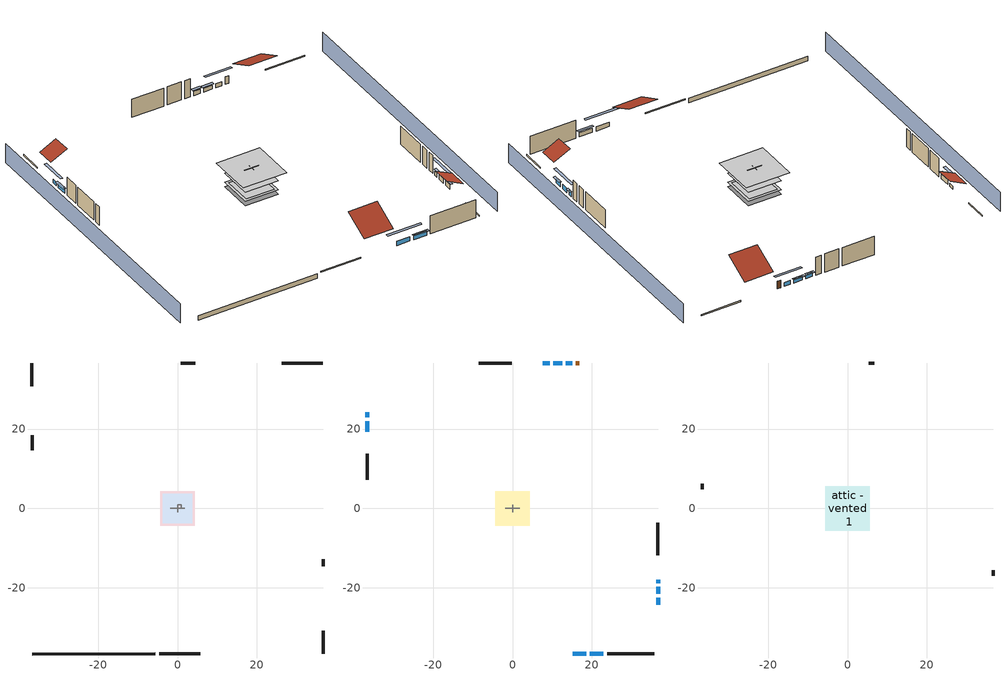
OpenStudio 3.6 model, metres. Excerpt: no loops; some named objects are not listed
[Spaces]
garage 1
 floor foundation (Slab1 construction): -3.66,-3.66 -3.66,3.66 3.66,3.66 3.66,-3.66 z0
 wall outside (Wall1 construction): -36.61,18.37 -36.61,14.71 z0.3:5.18
 wall outside (Wall2 construction): 4.43,36.61 0.77,36.61 z0.3:5.18
 wall outside (Wall12 construction): 36.61,-14.57 36.61,-12.74 z0.3:5.18
 wall to living space 1 (Wall5 construction Reversed): -1.83,0 1.83,0 z0.3:5.18
 wall to living space 1 (Wall6 construction Reversed): 0,-0.91 0,0.91 z0.3:5.18
crawlspace - vented 1
 floor foundation (Slab2 construction): -4.31,-4.31 -4.31,4.31 4.31,4.31 4.31,-4.31 z-0.91
 wall outside (RimJoist1 construction): -4.65,-36.61 5.74,-36.61 z0.3:0.61
 wall outside (RimJoist2 construction): -36.61,36.61 -36.61,30.82 z0.3:0.61
 wall outside (RimJoist3 construction): 36.61,36.61 26.21,36.61 z0.3:0.61
 wall outside (RimJoist4 construction): 36.61,-36.61 36.61,-30.82 z0.3:0.61
 wall foundation (FoundationWall1 construction): -36.61,-36.61 -5.58,-36.61 z-0.91:0.3
air source heat pump airloop ret air space
 floor adiabatic (AdiabaticConst): 0,0 0,1 1,1 1,0 z0
 wall adiabatic (AdiabaticConst): 0,1 0,0 1,0 1,1 0,1 z0:1
 ceiling adiabatic (AdiabaticConst): 1,0 1,1 0,1 0,0 z1
living space 1
 floor to crawlspace - vented 1 (Floor1 construction): -4.31,-4.31 -4.31,4.31 4.31,4.31 4.31,-4.31 z0.3
 floor to garage 1 (Floor2 construction): -3.66,-3.66 -3.66,3.66 3.66,3.66 3.66,-3.66 z0.3
 floor adiabatic (AdiabaticFloorConstruction): -4.31,-4.31 -4.31,4.31 4.31,4.31 4.31,-4.31 z2.74
 wall outside (Wall3 construction): 23.8,-36.61 35.68,-36.61 z0.3:5.18
 wall outside (Wall4 construction): -36.61,13.78 -36.61,7.19 z0.3:5.18
 wall outside (Wall7 construction): -0.16,36.61 -8.44,36.61 z0.3:5.18
 wall outside (Wall8 construction): 36.61,-11.81 36.61,-3.6 z0.3:5.18
 wall outside (AdiabaticWallConstruction): 15.12,-36.61 18.53,-36.61 / 19.46,-36.61 22.87,-36.61 z0.3:1.46; -36.61,24.22 -36.61,22.9 z0.3:1.16; -36.61,21.98 -36.61,19.3 / 36.61,-21.49 36.61,-19.69 / 36.61,-24.22 36.61,-22.42 z0.3:1.52; 14.99,36.61 13.46,36.61 z0.3:1.34; 12.53,36.61 10.28,36.61 z0.3:1.31; 9.36,36.61 7.66,36.61 z0.3:1.43; 36.61,-18.77 36.61,-17.87 z0.3:1.49
 wall outside (AdiabaticWallConstruction 1): 16.83,36.61 15.92,36.61 z0.3:2.34
 window (WindowConstruction): 15.12,-36.61 18.53,-36.61 z0.3:1.46
 window (WindowConstruction 1): 19.46,-36.61 22.87,-36.61 z0.3:1.46
 window (WindowConstruction 2): -36.61,24.22 -36.61,22.9 z0.3:1.16
 window (WindowConstruction 3): -36.61,21.97 -36.61,19.3 z0.3:1.52
 window (WindowConstruction 4): 14.99,36.61 13.46,36.61 z0.3:1.34
 window (WindowConstruction 5): 12.53,36.61 10.28,36.61 z0.3:1.31
 window (WindowConstruction 6): 9.35,36.61 7.66,36.61 z0.3:1.43
 window (WindowConstruction 7): 36.61,-21.49 36.61,-19.7 z0.3:1.52
 window (WindowConstruction 8): 36.61,-18.77 36.61,-17.87 z0.3:1.49
 window (WindowConstruction 9): 36.61,-24.22 36.61,-22.42 z0.3:1.52
 door (Door): 16.83,36.61 15.92,36.61 z0.3:2.34
 ceiling adiabatic (AdiabaticFloorConstruction): 4.31,-4.31 4.31,4.31 -4.31,4.31 -4.31,-4.31 z2.74
attic - vented 1
 floor to living space 1 (Floor3 construction Reversed): -5.66,-5.66 -5.66,5.66 5.66,5.66 5.66,-5.66 z5.18
 wall outside (Wall9 construction): -36.61,6.26 -36.61,4.81 z0.3:5.18
 wall outside (Wall10 construction): 36.61,-16.94 36.61,-15.5 z0.3:5.18
 wall outside (Wall11 construction): 6.73,36.61 5.36,36.61 z0.3:5.18
 roof outside (Roof1 construction): 14.2,-36.61,5.18 14.2,-29.88,8.55 6.67,-29.88,8.55 6.67,-36.61,5.18
 roof outside (Roof2 construction): -36.61,25.15,5.18 -32.37,25.15,7.3 -32.37,29.89,7.3 -36.61,29.89,5.18
 roof outside (Roof3 construction): 36.61,-25.15,5.18 32.37,-25.15,7.3 32.37,-29.89,7.3 36.61,-29.89,5.18
 roof outside (Roof4 construction): 17.76,36.61,5.18 17.76,29.88,8.55 25.28,29.88,8.55 25.28,36.61,5.18
shading: 15.12,-36.61 18.53,-36.61 / 19.46,-36.61 22.87,-36.61 z0.3:1.46; -36.61,24.22 -36.61,22.9 z0.3:1.16; -36.61,21.97 -36.61,19.3 / 36.61,-21.49 36.61,-19.7 / 36.61,-24.22 36.61,-22.42 z0.3:1.52; 14.99,36.61 13.46,36.61 z0.3:1.34; 12.53,36.61 10.28,36.61 z0.3:1.31; 9.35,36.61 7.66,36.61 z0.3:1.43; 36.61,-18.77 36.61,-17.87 z0.3:1.49; 41.18,-36.61 41.18,36.61 / -41.18,36.61 -41.18,-36.61 z0:5.18; 21.28,-36.61 12.38,-36.61 12.38,-37.22 21.28,-37.22 z4.21; 23.18,-36.61 19.16,-36.61 19.16,-37.22 23.18,-37.22 z1.77; -36.61,20.16 -36.61,26.96 -37.22,26.96 -37.22,20.16 z3.9; -36.61,19 -36.61,22.28 -37.22,22.28 -37.22,19 z1.83; 10.71,36.61 17.73,36.61 17.73,37.22 10.71,37.22 z4.08; 9.98,36.61 12.83,36.61 12.83,37.22 9.98,37.22 z1.62; 7.35,36.61 9.66,36.61 9.66,37.22 7.35,37.22 z1.74; 36.61,-16.95 36.61,-24.24 37.22,-24.24 37.22,-16.95 z4.27; 36.61,-17.56 36.61,-19.07 37.22,-19.07 37.22,-17.56 z1.8; 36.61,-22.12 36.61,-24.53 37.22,-24.53 37.22,-22.12 z1.83
[Site]
Melbourne Regional Ap_FL_USA: Latitude {deg}=28.12; Longitude {deg}=-80.65; Time Zone {hr}=-5; Elevation {m}=11; Terrain=Suburbs
[Site:GroundTemperature:Shallow]
21.0488, 20.3203, 20.2619, 20.6076, 21.9955, 23.3768, 24.5744, 25.333, 25.3975, 24.7804, 23.6134, 22.2744
[Site:GroundTemperature:Deep]
22.6533, 22.6533, 22.6533, 22.6533, 22.6533, 22.6533, 22.6533, 22.6533, 22.6533, 22.6533, 22.6533, 22.6533
[Site:WaterMainsTemperature]
Calculation Method=Schedule; Temperature Schedule=mains temperature schedule
[Building]
Building 1
[Material] Roughness=Rough
Name | Thickness {m} | Conductivity {W/m-K} | Density {kg/m3} | Specific Heat {J/kg-K} | Thermal Absorptance | Solar Absorptance | Visible Absorptance
asphalt or fiberglass shingles | 0.00635 | 0.162714 | 1121.4 | 1465.45 | 0.9 | 0.85 | 0.85
roof rigid ins | 0.00281632 | 0.029427 | 32.04 | 1214.23 | 0.9 | 0.7 | 0.7
osb sheathing 0.5 in. | 0.0127 | 0.115458 | 512.64 | 1214.23 | 0.9 | 0.6 | 0.6
stucco | 0.0254 | 0.649125 | 1281.6 | 879.27 | 0.9 | 0.5 | 0.5
osb sheathing 0.5 in. 1 | 0.0127 | 0.115458 | 512.64 | 1214.23 | 0.9 | 0.7 | 0.7
wall layer 1 | 0.2032 | 0.50701 | 1762.2 | 795.53 | 0.9 | 0.6 | 0.6
wall rigid ins; floor rigid ins | 0.051816 | 0.029427 | 32.04 | 1214.23 | 0.9 | 0.7 | 0.7
wall layer 2; wall layer 3; wall layer 6; wall layer 7 | 0.2032 | 0.870204 | 1762.2 | 795.53 | 0.9 | 0.7 | 0.7
gypsum board | 0.0127 | 0.160291 | 801 | 837.4 | 0.9 | 0.6 | 0.6
wall rigid ins 1; wall rigid ins 2 | 0.051816 | 0.029427 | 32.04 | 1214.23
wall layer 4; wall layer 5 | 0.2032 | 1.08321 | 1762.2 | 795.53 | 0.9 | 0.7 | 0.7
wall stud and cavity | 0.1397 | 0.348569 | 139.0536 | 1170.24 | 0.9 | 0.6 | 0.6
rim joist stud and cavity | 0.0508 | 0.180225 | 50.32683 | 1063.81 | 0.9 | 0.6 | 0.6
floor stud and cavity | 0.1397 | 0.0972396 | 92.3553 | 1139.71 | 0.9 | 0.7 | 0.7
osb sheathing 0.75 in. | 0.01905 | 0.115458 | 512.64 | 1214.23 | 0.9 | 0.7 | 0.7
floor covering | 0.0127 | 0.0433444 | 54.468 | 1339.84 | 0.9 | 0.6 | 0.6
ceiling loosefill ins | 0.169333 | 0.0480833 | 16.02 | 1046.75 | 0.9 | 0.7 | 0.7
ceiling stud and cavity | 0.1397 | 0.0824711 | 65.682 | 1177.47 | 0.9 | 0.7 | 0.7
concrete 4.0 in. | 0.1016 | 1.803125 | 2242.8 | 837.4 | 0.9 | 0.7 | 0.7
concrete 8.0 in. | 0.2032 | 1.803125 | 2242.8 | 837.4 | 0.9 | 0.7 | 0.7
soil 0.5 in. | 0.0127 | 1.731 | 1842.3 | 418.7 | 0.9 | 0.7 | 0.7
wood siding; wood siding 1 | 0.0254 | 0.102417 | 544.68 | 1172.36
wall rigid ins 3; floor rigid ins 1 | 0.512978 | 0.029427 | 32.04 | 1214.23 | 0.9 | 0.7 | 0.7
wall stud and cavity 1 | 0.0889 | 0.380278 | 52.3479 | 1209.89 | 0.9 | 0.7 | 0.7
door material | 0.04445 | 0.0612267 | 512.64 | 1214.23 | 0.9 | 0.7 | 0.7
floor stud and cavity 1 | 0.1397 | 1.75129 | 37.0049 | 1207.88 | 0.9 | 0.7 | 0.7
wall stud and cavity 2 | 0.0889 | 0.391764 | 83.0341 | 1211.67 | 0.9 | 0.7 | 0.7
furniture material living space 1; furniture material garage 1 | 0.1524 | 0.115458 | 640.8 | 1214.23 | 0.9 | 0.6 | 0.6
[Construction]
Roof1 construction; Roof2 construction; Roof3 construction; Roof4 construction: asphalt or fiberglass shingles, roof rigid ins, osb sheathing 0.5 in.
Wall1 construction; Wall2 construction; Wall12 construction: stucco, osb sheathing 0.5 in. 1, wall layer 1
Wall3 construction: stucco, wall rigid ins, osb sheathing 0.5 in. 1, wall layer 2, gypsum board
Wall4 construction: stucco, wall rigid ins, osb sheathing 0.5 in. 1, wall layer 3, gypsum board
Wall5 construction Reversed: gypsum board, wall layer 4, osb sheathing 0.5 in. 1, wall rigid ins 1
Wall6 construction Reversed: gypsum board, wall layer 5, osb sheathing 0.5 in. 1, wall rigid ins 2
Wall7 construction: stucco, wall rigid ins, osb sheathing 0.5 in. 1, wall layer 6, gypsum board
Wall8 construction: stucco, wall rigid ins, osb sheathing 0.5 in. 1, wall layer 7, gypsum board
Wall9 construction; Wall10 construction; Wall11 construction: stucco, osb sheathing 0.5 in. 1, wall stud and cavity
RimJoist1 construction; RimJoist2 construction; RimJoist3 construction; RimJoist4 construction: stucco, rim joist stud and cavity
Floor1 construction; Floor2 construction: floor stud and cavity, floor rigid ins, osb sheathing 0.75 in., floor covering
Floor3 construction Reversed: gypsum board, ceiling stud and cavity, ceiling loosefill ins
Slab1 construction: concrete 4.0 in.
FoundationWall1 construction: concrete 8.0 in.
Slab2 construction: soil 0.5 in.
WindowConstruction; WindowConstruction 1; WindowConstruction 2; WindowConstruction 3; WindowConstruction 4; WindowConstruction 5; WindowConstruction 6; WindowConstruction 7; WindowConstruction 8; WindowConstruction 9: WindowMaterial
AdiabaticWallConstruction: wood siding, wall rigid ins 3, wall stud and cavity 1, gypsum board
Door: door material
AdiabaticWallConstruction 1: wood siding 1, wall rigid ins 3, wall stud and cavity 1, gypsum board
AdiabaticFloorConstruction: floor stud and cavity 1, floor rigid ins 1, osb sheathing 0.75 in., floor covering
PartitionWallConstruction: gypsum board, wall stud and cavity 2, gypsum board
furniture construction living space 1: furniture material living space 1
furniture construction garage 1: furniture material garage 1
AdiabaticConst: Adiabatic
[WindowMaterial:SimpleGlazingSystem]
WindowMaterial: U-Factor {W/m2-K}=2.15764; Solar Heat Gain Coefficient=0.44
[Material:NoMass]
Adiabatic: Roughness=Rough; Thermal Resistance {m2-K/W}=176.1
[ThermalZone] Use Ideal Air Loads=No
Name | Volume {m3} | Thermostat
living space | 493.619 | living space temperature setpoint
attic - vented | 107.906
garage | 130.484
crawlspace - vented | 90.7838
air source heat pump airloop ret air zone | 1
[Sizing:Zone] Zone Cooling Design Supply Air Temperature Input Method=SupplyAirTemperature; Zone Cooling Design Supply Air Temperature {C}=14; Zone Cooling Design Supply Air Temperature Difference {deltaC}=11.11; Zone Heating Design Supply Air Temperature Input Method=SupplyAirTemperature; Zone Heating Design Supply Air Temperature {C}=40; Zone Heating Design Supply Air Temperature Difference {deltaC}=11.11; Zone Cooling Design Supply Air Humidity Ratio {kg-H2O/kg-air}=0.0085; Zone Heating Design Supply Air Humidity Ratio {kg-H2O/kg-air}=0.008; Cooling Design Air Flow Method=DesignDay; Heating Design Air Flow Method=DesignDay; Account for Dedicated Outdoor Air System=No; Dedicated Outdoor Air System Control Strategy=NeutralSupplyAir; Dedicated Outdoor Air Low Setpoint Temperature for Design {C}=autosize; Dedicated Outdoor Air High Setpoint Temperature for Design {C}=autosize; Zone Load Sizing Method=Sensible Load Only No Latent Load; Zone Latent Cooling Design Supply Air Humidity Ratio Input Method=HumidityRatioDifference; Zone Cooling Design Supply Air Humidity Ratio Difference {kgWater/kgDryAir}=0.005; Zone Latent Heating Design Supply Air Humidity Ratio Input Method=HumidityRatioDifference; Zone Humidification Design Supply Air Humidity Ratio Difference {kgWater/kgDryAir}=0.005
attic - vented; crawlspace - vented; air source heat pump airloop ret air zone
[Space]
Name | Thermal Zone
living space 1 | living space
attic - vented 1 | attic - vented
garage 1 | garage
crawlspace - vented 1 | crawlspace - vented
air source heat pump airloop ret air space | air source heat pump airloop ret air zone
[ThermostatSetpoint:DualSetpoint]
living space temperature setpoint: Heating Setpoint Temperature Schedule=heating setpoint; Cooling Setpoint Temperature Schedule=cooling setpoint
[Foundation:Kiva] Wall Depth Below Slab {m}=0.2032
Name | Initial Indoor Air Temperature {C} | Wall Height Above Grade {m}
Foundation Kiva 1 | 24.7908 | 0.1016
Foundation Kiva 2 | 19.1173 | 0.3048
[Foundation:Kiva:Settings]
Soil Conductivity {W/m-K}=1.731; Soil Density {kg/m3}=1842.3; Soil Specific Heat {J/kg-K}=418.7; Ground Solar Absorptivity=0.9; Ground Thermal Absorptivity=0.9; Ground Surface Roughness {m}=0.03; Far-Field Width {m}=40; Deep-Ground Boundary Condition=ZeroFlux; Deep-Ground Depth {m}=40; Minimum Cell Dimension {m}=0.2; Maximum Cell Growth Coefficient=3; Simulation Timestep=Timestep
[SurfaceProperty:ExposedFoundationPerimeter] Exposed Perimeter Calculation Method=TotalExposedPerimeter
Name | Total Exposed Perimeter {m}
Slab1 | 18.288
Slab2 | 31.02864
[EnergyManagementSystem:Actuator]
Name | Actuated Component | Actuated Component Type | Actuated Component Control Type | Zone or Space
fixedwindow0_actuator | Window1 | Surface | View Factor To Ground
fixedwindow1_actuator | Window2 | Surface | View Factor To Ground
fixedwindow2_actuator | Window3 | Surface | View Factor To Ground
fixedwindow3_actuator | Window4 | Surface | View Factor To Ground
fixedwindow4_actuator | Window5 | Surface | View Factor To Ground
fixedwindow5_actuator | Window6 | Surface | View Factor To Ground
fixedwindow6_actuator | Window7 | Surface | View Factor To Ground
fixedwindow7_actuator | Window8 | Surface | View Factor To Ground
fixedwindow8_actuator | Window9 | Surface | View Factor To Ground
fixedwindow9_actuator | Window10 | Surface | View Factor To Ground
water_heater_ec_adj_act | water heater EC adjustment | OtherEquipment | Power Level | garage 1
air_source_heat_pump_airloop_0_SupSensLkToLv_equip_act | air_source_heat_pump_airloop_0_SupSensLkToLv equip | OtherEquipment | Power Level | living space 1
air_source_heat_pump_airloop_0_SupLatLkToLv_equip_act | air_source_heat_pump_airloop_0_SupLatLkToLv equip | OtherEquipment | Power Level | living space 1
air_source_heat_pump_airloop_0_SupCondToLv_equip_act | air_source_heat_pump_airloop_0_SupCondToLv equip | OtherEquipment | Power Level | living space 1
air_source_heat_pump_airloop_0_RetCondToRP_equip_act | air_source_heat_pump_airloop_0_RetCondToRP equip | OtherEquipment | Power Level | air source heat pump airloop ret air space
air_source_heat_pump_airloop_0_RetSensLkToRP_equip_act | air_source_heat_pump_airloop_0_RetSensLkToRP equip | OtherEquipment | Power Level | air source heat pump airloop ret air space
air_source_heat_pump_airloop_0_RetLatLkToRP_equip_act | air_source_heat_pump_airloop_0_RetLatLkToRP equip | OtherEquipment | Power Level | air source heat pump airloop ret air space
air_source_heat_pump_airloop_0_SupCondToDZ_equip_act | air_source_heat_pump_airloop_0_SupCondToDZ equip | OtherEquipment | Power Level | crawlspace - vented 1
air_source_heat_pump_airloop_0_RetCondToDZ_equip_act | air_source_heat_pump_airloop_0_RetCondToDZ equip | OtherEquipment | Power Level | crawlspace - vented 1
air_source_heat_pump_airloop_0_SupSensLkToDZ_equip_act | air_source_heat_pump_airloop_0_SupSensLkToDZ equip | OtherEquipment | Power Level | crawlspace - vented 1
air_source_heat_pump_airloop_0_SupLatLkToDZ_equip_act | air_source_heat_pump_airloop_0_SupLatLkToDZ equip | OtherEquipment | Power Level | crawlspace - vented 1
air_source_heat_pump_airloop_0_ZoneMixDZToLv_mix_act | air_source_heat_pump_airloop_0_ZoneMixDZToLv mix | ZoneMixing | Air Exchange Flow Rate
air_source_heat_pump_airloop_0_ZoneMixLvToDZ_mix_act | air_source_heat_pump_airloop_0_ZoneMixLvToDZ mix | ZoneMixing | Air Exchange Flow Rate
natural_vent_flow_act | natural vent flow | Zone Infiltration | Air Exchange Flow Rate
whole_house_fan_flow_act | whole house fan flow | Zone Infiltration | Air Exchange Flow Rate
whole_house_fan_act | whole house fan | ElectricEquipment | Electricity Rate | living space 1
whole_house_fan_mix_act | whole house fan mix | ZoneMixing | Air Exchange Flow Rate
mech_vent_house_fan_cfis_act | mech vent house fan cfis | ElectricEquipment | Electricity Rate | living space 1
infil_flow_act | infil flow | Zone Infiltration | Air Exchange Flow Rate
mech_vent_house_fan_sensible_load_equip_act | mech vent house fan sensible load equip | OtherEquipment | Power Level | living space 1
mech_vent_house_fan_latent_load_equip_act | mech vent house fan latent load equip | OtherEquipment | Power Level | living space 1
[EnergyManagementSystem:Sensor]
Name | Output Variable or Output Meter Index Key | Output Variable or Output Meter
fixedwindow_shading_coefficient | trans schedule winter=0.85 summer=0.7 | Schedule Value
cool_season | cooling season schedule | Schedule Value
out_pb_s |  | Site Outdoor Air Barometric Pressure
out_wt_s |  | Site Outdoor Air Humidity Ratio
site_vw_s |  | Site Wind Speed
air_source_heat_pump_airloop_AH_MFR_s | Node 7 | System Node Mass Flow Rate
air_source_heat_pump_airloop_AH_VFR_s | Node 7 | System Node Current Density Volume Flow Rate
air_source_heat_pump_airloop_AH_Tout_s | Node 7 | System Node Temperature
air_source_heat_pump_airloop_AH_Wout_s | Node 7 | System Node Humidity Ratio
[InternalMass:Definition] Design Level Calculation Method=SurfaceArea
Name | Construction | Surface Area {m2}
partition wall mass | PartitionWallConstruction | 202.436
furniture mass living space 1 | furniture construction living space 1 | 80.9743
furniture mass garage 1 | furniture construction garage 1 | 5.35122
[InternalMass] Multiplier=1
Name | Internal Mass Definition | Space or SpaceType
partition wall mass | partition wall mass | living space 1
furniture mass living space 1 | furniture mass living space 1 | living space 1
furniture mass garage 1 | furniture mass garage 1 | garage 1
[People:Definition]
occupants: Number of People Calculation Method=People; Number of People {people}=4; Fraction Radiant=0.314171; Sensible Heat Fraction=0.56303; Carbon Dioxide Generation Rate {m3/s-W}=0; Enable ASHRAE 55 Comfort Warnings=No; Mean Radiant Temperature Calculation Type=ZoneAveraged
[People]
occupants: People Definition=occupants; Space or SpaceType=living space 1; Number of People Schedule=occupants; Activity Level Schedule=occupants activity schedule; Multiplier=1
[OtherEquipment:Definition] Design Level Calculation Method=EquipmentLevel
Name | Design Level {W} | Fraction Latent | Fraction Radiant | Fraction Lost
water heater EC adjustment | 0.01 | 0 | 0 | 1
water sensible | -283.808 | 0 | 0.6 | 0
water latent | 287.972 | 1 | 0 | 0
misc grill | 518.808 | 0 | 0 | 1
air_source_heat_pump_airloop_0_SupSensLkToLv equip; air_source_heat_pump_airloop_0_SupCondToLv equip; air_source_heat_pump_airloop_0_RetCondToRP equip; air_source_heat_pump_airloop_0_RetSensLkToRP equip; air_source_heat_pump_airloop_0_SupCondToDZ equip; air_source_heat_pump_airloop_0_RetCondToDZ equip; air_source_heat_pump_airloop_0_SupSensLkToDZ equip; mech vent house fan sensible load equip | 0 | 0 | 0 | 0
air_source_heat_pump_airloop_0_SupLatLkToLv equip; air_source_heat_pump_airloop_0_RetLatLkToRP equip; air_source_heat_pump_airloop_0_SupLatLkToDZ equip; mech vent house fan latent load equip | 0 | 1 | 0 | 0
[OtherEquipment]
Name | Other Equipment Definition | Space or SpaceType | Schedule | Fuel Type
water heater EC adjustment | water heater EC adjustment | garage 1 | Always On Discrete | Electricity
water sensible | water sensible | living space 1 | hot_water_fixtures | None
water latent | water latent | living space 1 | hot_water_fixtures | None
misc grill | misc grill | living space 1 | misc grill schedule | NaturalGas
air_source_heat_pump_airloop_0_SupSensLkToLv equip | air_source_heat_pump_airloop_0_SupSensLkToLv equip | living space 1 | Always On Discrete | None
air_source_heat_pump_airloop_0_SupLatLkToLv equip | air_source_heat_pump_airloop_0_SupLatLkToLv equip | living space 1 | Always On Discrete | None
air_source_heat_pump_airloop_0_SupCondToLv equip | air_source_heat_pump_airloop_0_SupCondToLv equip | living space 1 | Always On Discrete | None
air_source_heat_pump_airloop_0_RetCondToRP equip | air_source_heat_pump_airloop_0_RetCondToRP equip | air source heat pump airloop ret air space | Always On Discrete | None
air_source_heat_pump_airloop_0_RetSensLkToRP equip | air_source_heat_pump_airloop_0_RetSensLkToRP equip | air source heat pump airloop ret air space | Always On Discrete | None
air_source_heat_pump_airloop_0_RetLatLkToRP equip | air_source_heat_pump_airloop_0_RetLatLkToRP equip | air source heat pump airloop ret air space | Always On Discrete | None
air_source_heat_pump_airloop_0_SupCondToDZ equip | air_source_heat_pump_airloop_0_SupCondToDZ equip | crawlspace - vented 1 | Always On Discrete | None
air_source_heat_pump_airloop_0_RetCondToDZ equip | air_source_heat_pump_airloop_0_RetCondToDZ equip | crawlspace - vented 1 | Always On Discrete | None
air_source_heat_pump_airloop_0_SupSensLkToDZ equip | air_source_heat_pump_airloop_0_SupSensLkToDZ equip | crawlspace - vented 1 | Always On Discrete | None
air_source_heat_pump_airloop_0_SupLatLkToDZ equip | air_source_heat_pump_airloop_0_SupLatLkToDZ equip | crawlspace - vented 1 | Always On Discrete | None
mech vent house fan sensible load equip | mech vent house fan sensible load equip | living space 1 | Always On Discrete | None
mech vent house fan latent load equip | mech vent house fan latent load equip | living space 1 | Always On Discrete | None
[ElectricEquipment:Definition] Design Level Calculation Method=EquipmentLevel
Name | Design Level {W} | Fraction Latent | Fraction Radiant | Fraction Lost
clothes washer | 271.704 | 0.03 | 0.162 | 0.7
clothes dryer | 7113.41 | 0.015 | 0.081 | 0.85
dishwasher | 1258.29 | 0.3 | 0.18 | 0.4
fridge | 71.9878 | 0 | 0.6 | 0
fridge 3 | 65.0889 | 0 | 0.6 | 0
freezer | 47.9573 | 0 | 0.6 | 0
cooking range | 1452.94 | 0.08 | 0.432 | 0.2
misc plug loads | 670.39 | 0.021 | 0.558 | 0.049
whole house fan; mech vent house fan | 0 | 0 | 0 | 1
mech vent house fan cfis | 0 | 0 | 0 | 0
mech vent range fan 0; mech vent bath fan 0 | 30 | 0 | 0 | 1
[ElectricEquipment]
Name | Electric Equipment Definition | Space or SpaceType | Schedule
clothes washer | clothes washer | living space 1 | clothes_washer
clothes dryer | clothes dryer | living space 1 | clothes_dryer
dishwasher | dishwasher | living space 1 | dishwasher
fridge | fridge | living space 1 | fridge
fridge 2 | fridge 3 | garage 1 | fridge 1
freezer | freezer | garage 1 | freezer
cooking range | cooking range | living space 1 | cooking_range
misc plug loads | misc plug loads | living space 1 | plug_loads_other
whole house fan | whole house fan | living space 1 | Always On Discrete
mech vent house fan | mech vent house fan | living space 1 | mech vent house fan schedule
mech vent house fan cfis | mech vent house fan cfis | living space 1 | mech vent house fan cfis schedule
mech vent range fan 0 | mech vent range fan 0 | living space 1 | mech vent range fan 0 schedule
mech vent bath fan 0 | mech vent bath fan 0 | living space 1 | mech vent bath fan 0 schedule
[WaterUse:Equipment:Definition]
Name | Peak Flow Rate {m3/s}
clothes washer | 7.03231e-06
dishwasher | 5.22416e-06
[Lights:Definition] Design Level Calculation Method=LightingLevel; Fraction Radiant=0.6; Fraction Visible=0.2; Return Air Fraction=0
Name | Lighting Level {W}
interior lighting | 1330.56
garage lighting | 56.413
[Lights] Fraction Replaceable=1
Name | Lights Definition | Space or SpaceType | Schedule
interior lighting | interior lighting | living space 1 | lighting_interior
garage lighting | garage lighting | garage 1 | lighting_garage
[Exterior:Lights:Definition]
exterior lighting: Design Level {W}=75.5506
[Exterior:Lights]
exterior lighting: Exterior Lights Definition=exterior lighting; Schedule=exterior lighting schedule
[ZoneMixing] Schedule=Always On Continuous; Design Flow Rate Calculation Method=Flow/Zone; Design Flow Rate {m3/s}=0
Name | Zone or Space | Source Zone or Space
air_source_heat_pump_airloop_0_ZoneMixDZToLv mix | living space | crawlspace - vented
air_source_heat_pump_airloop_0_ZoneMixLvToDZ mix | crawlspace - vented | living space
whole house fan mix | attic - vented | living space
[SpaceInfiltration:DesignFlowRate] Schedule=Always On Discrete
Name | Space or SpaceType | Design Flow Rate Calculation Method | Design Flow Rate {m3/s} | Air Changes per Hour {1/hr} | Constant Term Coefficient | Temperature Term Coefficient | Velocity Term Coefficient | Velocity Squared Term Coefficient
natural vent flow; whole house fan flow; infil flow | living space 1 | Flow/Space | 0
infil|crawlspace - vented 1 | crawlspace - vented 1 | AirChanges/Hour |  | 2.07842 | 1 | 0 | 0 | 0
[SpaceInfiltration:EffectiveLeakageArea] Schedule=Always On Discrete
Name | Space or SpaceType | Effective Air Leakage Area {cm2} | Stack Coefficient | Wind Coefficient
infil|garage 1 | garage 1 | 67.9593 | 0.000274268 | 6.3861e-05
infil|attic - vented 1 | attic - vented 1 | 4265.37 | 0.000572687 | 4.49273e-05
[Schedule:Ruleset]
Name | Default Day Schedule
heating setpoint | heating setpoint default day
cooling setpoint | cooling setpoint default day
fridge | fridge default day
fridge 1 | fridge default day 1
freezer | freezer default day
misc grill schedule | misc grill schedule default day
exterior lighting schedule | exterior lighting schedule default day
mech vent range fan 0 schedule | mech vent range fan 0 schedule default day
mech vent bath fan 0 schedule | mech vent bath fan 0 schedule default day
[Schedule:Day]
heating setpoint default day; cooling setpoint default day; fridge default day; fridge default day 1; freezer default day; misc grill schedule default day; exterior lighting schedule default day; mech vent range fan 0 schedule default day; mech vent bath fan 0 schedule default day: 24, 0, 0
heating setpoint allday1; cooling setpoint allday1: 24, 0, 23.0556
fridge allday1; fridge allday12; fridge allday1 1; fridge allday12 1; freezer allday1; freezer allday12: 1, 0, 0.610949, 2, 0, 0.595675, 3, 0, 0.580401, 4, 0, 0.565128, 6, 0, 0.549854, 7, 0, 0.580401, 8, 0, 0.610949, 10, 0, 0.626223, 12, 0, 0.610949, 15, 0, 0.641496, 16, 0, 0.626223, 17, 0, 0.672044, 18, 0, 0.733139, 19, 0, 0.763686, 20, 0, 0.733139, 21, 0, 0.717865, 22, 0, 0.702591, 23, 0, 0.672044, 24, 0, 0.626223
fridge allday2; fridge allday2 1; freezer allday2: 1, 0, 0.609489, 2, 0, 0.594252, 3, 0, 0.579015, 4, 0, 0.563777, 6, 0, 0.54854, 7, 0, 0.579015, 8, 0, 0.609489, 10, 0, 0.624726, 12, 0, 0.609489, 15, 0, 0.639964, 16, 0, 0.624726, 17, 0, 0.670438, 18, 0, 0.731387, 19, 0, 0.761861, 20, 0, 0.731387, 21, 0, 0.71615, 22, 0, 0.700912, 23, 0, 0.670438, 24, 0, 0.624726
fridge allday3; fridge allday3 1; freezer allday3: 1, 0, 0.791241, 2, 0, 0.77146, 3, 0, 0.751679, 4, 0, 0.731898, 6, 0, 0.712117, 7, 0, 0.751679, 8, 0, 0.791241, 10, 0, 0.811022, 12, 0, 0.791241, 15, 0, 0.830803, 16, 0, 0.811022, 17, 0, 0.870365, 18, 0, 0.949489, 19, 0, 0.989051, 20, 0, 0.949489, 21, 0, 0.929708, 22, 0, 0.909927, 23, 0, 0.870365, 24, 0, 0.811022
fridge allday6; fridge allday6 1; freezer allday6: 1, 0, 0.8, 2, 0, 0.78, 3, 0, 0.76, 4, 0, 0.74, 6, 0, 0.72, 7, 0, 0.76, 8, 0, 0.8, 10, 0, 0.82, 12, 0, 0.8, 15, 0, 0.84, 16, 0, 0.82, 17, 0, 0.88, 18, 0, 0.96, 19, 0, 1, 20, 0, 0.96, 21, 0, 0.94, 22, 0, 0.92, 23, 0, 0.88, 24, 0, 0.82
fridge allday10; fridge allday10 1; freezer allday10: 1, 0, 0.679562, 2, 0, 0.662573, 3, 0, 0.645584, 4, 0, 0.628595, 6, 0, 0.611606, 7, 0, 0.645584, 8, 0, 0.679562, 10, 0, 0.696551, 12, 0, 0.679562, 15, 0, 0.71354, 16, 0, 0.696551, 17, 0, 0.747518, 18, 0, 0.815474, 19, 0, 0.849453, 20, 0, 0.815474, 21, 0, 0.798485, 22, 0, 0.781496, 23, 0, 0.747518, 24, 0, 0.696551
fridge allday11; fridge allday11 1; freezer allday11: 1, 0, 0.675182, 2, 0, 0.658303, 3, 0, 0.641423, 4, 0, 0.624544, 6, 0, 0.607664, 7, 0, 0.641423, 8, 0, 0.675182, 10, 0, 0.692062, 12, 0, 0.675182, 15, 0, 0.708942, 16, 0, 0.692062, 17, 0, 0.742701, 18, 0, 0.810219, 19, 0, 0.843978, 20, 0, 0.810219, 21, 0, 0.793339, 22, 0, 0.77646, 23, 0, 0.742701, 24, 0, 0.692062
misc grill schedule allday1; misc grill schedule allday12: 1, 0, 0.0248447, 3, 0, 0.00621118, 4, 0, 0.0124224, 5, 0, 0.0434783, 6, 0, 0.0745342, 7, 0, 0.180124, 8, 0, 0.285714, 9, 0, 0.273292, 10, 0, 0.254658, 11, 0, 0.273292, 12, 0, 0.285714, 13, 0, 0.26087, 14, 0, 0.236025, 15, 0, 0.304348, 16, 0, 0.36646, 17, 0, 0.68323, 18, 0, 1, 19, 0, 0.714286, 20, 0, 0.434783, 21, 0, 0.273292, 22, 0, 0.118012, 23, 0, 0.0807453, 24, 0, 0.0434783
misc grill schedule allday3; misc grill schedule allday5: 1, 0, 0.022444, 3, 0, 0.00561101, 4, 0, 0.011222, 5, 0, 0.0392771, 6, 0, 0.0673321, 7, 0, 0.162719, 8, 0, 0.258107, 9, 0, 0.246885, 10, 0, 0.230051, 11, 0, 0.246885, 12, 0, 0.258107, 13, 0, 0.235662, 14, 0, 0.213218, 15, 0, 0.27494, 16, 0, 0.33105, 17, 0, 0.617211, 18, 0, 0.903373, 19, 0, 0.645266, 20, 0, 0.392771, 21, 0, 0.246885, 22, 0, 0.106609, 23, 0, 0.0729431, 24, 0, 0.0392771
misc grill schedule allday4: 1, 0, 0.0223535, 3, 0, 0.00558836, 4, 0, 0.0111767, 5, 0, 0.0391185, 6, 0, 0.0670604, 7, 0, 0.162063, 8, 0, 0.257065, 9, 0, 0.245888, 10, 0, 0.229123, 11, 0, 0.245888, 12, 0, 0.257065, 13, 0, 0.234711, 14, 0, 0.212358, 15, 0, 0.27383, 16, 0, 0.329713, 17, 0, 0.61472, 18, 0, 0.899727, 19, 0, 0.642662, 20, 0, 0.391185, 21, 0, 0.245888, 22, 0, 0.106179, 23, 0, 0.0726487, 24, 0, 0.0391185
misc grill schedule allday6; misc grill schedule allday9: 1, 0, 0.0201566, 3, 0, 0.00503915, 4, 0, 0.0100783, 5, 0, 0.0352741, 6, 0, 0.0604698, 7, 0, 0.146135, 8, 0, 0.231801, 9, 0, 0.221723, 10, 0, 0.206605, 11, 0, 0.221723, 12, 0, 0.231801, 13, 0, 0.211644, 14, 0, 0.191488, 15, 0, 0.246918, 16, 0, 0.29731, 17, 0, 0.554307, 18, 0, 0.811304, 19, 0, 0.579503, 20, 0, 0.352741, 21, 0, 0.221723, 22, 0, 0.0957439, 23, 0, 0.065509, 24, 0, 0.0352741
misc grill schedule allday7: 1, 0, 0.0202925, 3, 0, 0.00507312, 4, 0, 0.0101462, 5, 0, 0.0355119, 6, 0, 0.0608775, 7, 0, 0.147121, 8, 0, 0.233364, 9, 0, 0.223217, 10, 0, 0.207998, 11, 0, 0.223217, 12, 0, 0.233364, 13, 0, 0.213071, 14, 0, 0.192779, 15, 0, 0.248583, 16, 0, 0.299314, 17, 0, 0.558044, 18, 0, 0.816773, 19, 0, 0.583409, 20, 0, 0.355119, 21, 0, 0.223217, 22, 0, 0.0963894, 23, 0, 0.0659506, 24, 0, 0.0355119
misc grill schedule allday10: 1, 0, 0.0245729, 3, 0, 0.00614324, 4, 0, 0.0122865, 5, 0, 0.0430027, 6, 0, 0.0737188, 7, 0, 0.178154, 8, 0, 0.282589, 9, 0, 0.270302, 10, 0, 0.251873, 11, 0, 0.270302, 12, 0, 0.282589, 13, 0, 0.258016, 14, 0, 0.233443, 15, 0, 0.301019, 16, 0, 0.362451, 17, 0, 0.675756, 18, 0, 0.989061, 19, 0, 0.706472, 20, 0, 0.430027, 21, 0, 0.270302, 22, 0, 0.116721, 23, 0, 0.0798621, 24, 0, 0.0430027
exterior lighting schedule weekday1; exterior lighting schedule weekday12: 5, 0, 0.434959, 6, 0, 0.349858, 7, 0, 0.330947, 8, 0, 0.321491, 9, 0, 0.312035, 10, 0, 0.264757, 11, 0, 0.208024, 12, 0, 0.141834, 13, 0, 0.113467, 15, 0, 0.104012, 16, 0, 0.113467, 17, 0, 0.179657, 18, 0, 0.349858, 19, 0, 0.463325, 20, 0, 0.614615, 21, 0, 0.860461, 22, 0, 0.99284, 23, 0, 0.860461, 24, 0, 0.595704
exterior lighting schedule weekend1; exterior lighting schedule weekend12: 2, 0, 0.434959, 4, 0, 0.425503, 5, 0, 0.434959, 6, 0, 0.425503, 7, 0, 0.416047, 8, 0, 0.38768, 9, 0, 0.340402, 10, 0, 0.283669, 11, 0, 0.226935, 12, 0, 0.15129, 13, 0, 0.113467, 15, 0, 0.104012, 16, 0, 0.113467, 17, 0, 0.179657, 18, 0, 0.359314, 19, 0, 0.45387, 20, 0, 0.567337, 21, 0, 0.784816, 22, 0, 0.926651, 23, 0, 0.803728, 24, 0, 0.557882
exterior lighting schedule weekday2: 5, 0, 0.438095, 6, 0, 0.352381, 7, 0, 0.333333, 8, 0, 0.32381, 9, 0, 0.314286, 10, 0, 0.266667, 11, 0, 0.209524, 12, 0, 0.142857, 13, 0, 0.114286, 15, 0, 0.104762, 16, 0, 0.114286, 17, 0, 0.180952, 18, 0, 0.352381, 19, 0, 0.466667, 20, 0, 0.619048, 21, 0, 0.866667, 22, 0, 1, 23, 0, 0.866667, 24, 0, 0.6
exterior lighting schedule weekend2: 2, 0, 0.438095, 4, 0, 0.428571, 5, 0, 0.438095, 6, 0, 0.428571, 7, 0, 0.419048, 8, 0, 0.390476, 9, 0, 0.342857, 10, 0, 0.285714, 11, 0, 0.228571, 12, 0, 0.152381, 13, 0, 0.114286, 15, 0, 0.104762, 16, 0, 0.114286, 17, 0, 0.180952, 18, 0, 0.361905, 19, 0, 0.457143, 20, 0, 0.571429, 21, 0, 0.790476, 22, 0, 0.933333, 23, 0, 0.809524, 24, 0, 0.561905
exterior lighting schedule weekday3; exterior lighting schedule weekday5: 5, 0, 0.346085, 6, 0, 0.278373, 7, 0, 0.263325, 8, 0, 0.255802, 9, 0, 0.248278, 10, 0, 0.21066, 11, 0, 0.165519, 12, 0, 0.112854, 13, 0, 0.090283, 15, 0, 0.0827594, 16, 0, 0.090283, 17, 0, 0.142948, 18, 0, 0.278373, 19, 0, 0.368656, 20, 0, 0.489033, 21, 0, 0.684646, 22, 0, 0.789976, 23, 0, 0.684646, 24, 0, 0.473986
exterior lighting schedule weekend3; exterior lighting schedule weekend5: 2, 0, 0.346085, 4, 0, 0.338561, 5, 0, 0.346085, 6, 0, 0.338561, 7, 0, 0.331038, 8, 0, 0.308467, 9, 0, 0.270849, 10, 0, 0.225707, 11, 0, 0.180566, 12, 0, 0.120377, 13, 0, 0.090283, 15, 0, 0.0827594, 16, 0, 0.090283, 17, 0, 0.142948, 18, 0, 0.285896, 19, 0, 0.361132, 20, 0, 0.451415, 21, 0, 0.624457, 22, 0, 0.737311, 23, 0, 0.639504, 24, 0, 0.443891
exterior lighting schedule weekday4: 5, 0, 0.344691, 6, 0, 0.277251, 7, 0, 0.262265, 8, 0, 0.254771, 9, 0, 0.247278, 10, 0, 0.209812, 11, 0, 0.164852, 12, 0, 0.112399, 13, 0, 0.0899193, 15, 0, 0.082426, 16, 0, 0.0899193, 17, 0, 0.142372, 18, 0, 0.277251, 19, 0, 0.367171, 20, 0, 0.487063, 21, 0, 0.681888, 22, 0, 0.786794, 23, 0, 0.681888, 24, 0, 0.472076
exterior lighting schedule weekend4: 2, 0, 0.344691, 4, 0, 0.337197, 5, 0, 0.344691, 6, 0, 0.337197, 7, 0, 0.329704, 8, 0, 0.307224, 9, 0, 0.269758, 10, 0, 0.224798, 11, 0, 0.179839, 12, 0, 0.119892, 13, 0, 0.0899193, 15, 0, 0.082426, 16, 0, 0.0899193, 17, 0, 0.142372, 18, 0, 0.284744, 19, 0, 0.359677, 20, 0, 0.449597, 21, 0, 0.621942, 22, 0, 0.734341, 23, 0, 0.636928, 24, 0, 0.442103
exterior lighting schedule weekday6; exterior lighting schedule weekday9: 5, 0, 0.28823, 6, 0, 0.231837, 7, 0, 0.219305, 8, 0, 0.213039, 9, 0, 0.206773, 10, 0, 0.175444, 11, 0, 0.137849, 12, 0, 0.093988, 13, 0, 0.0751904, 15, 0, 0.0689245, 16, 0, 0.0751904, 17, 0, 0.119051, 18, 0, 0.231837, 19, 0, 0.307027, 20, 0, 0.407281, 21, 0, 0.570194, 22, 0, 0.657916, 23, 0, 0.570194, 24, 0, 0.394749
exterior lighting schedule weekend6; exterior lighting schedule weekend9: 2, 0, 0.28823, 4, 0, 0.281964, 5, 0, 0.28823, 6, 0, 0.281964, 7, 0, 0.275698, 8, 0, 0.2569, 9, 0, 0.225571, 10, 0, 0.187976, 11, 0, 0.150381, 12, 0, 0.100254, 13, 0, 0.0751904, 15, 0, 0.0689245, 16, 0, 0.0751904, 17, 0, 0.119051, 18, 0, 0.238103, 19, 0, 0.300761, 20, 0, 0.375952, 21, 0, 0.520067, 22, 0, 0.614055, 23, 0, 0.532598, 24, 0, 0.369686
exterior lighting schedule weekday7: 5, 0, 0.286139, 6, 0, 0.230155, 7, 0, 0.217714, 8, 0, 0.211494, 9, 0, 0.205273, 10, 0, 0.174171, 11, 0, 0.136849, 12, 0, 0.0933061, 13, 0, 0.0746448, 15, 0, 0.0684244, 16, 0, 0.0746448, 17, 0, 0.118188, 18, 0, 0.230155, 19, 0, 0.3048, 20, 0, 0.404326, 21, 0, 0.566057, 22, 0, 0.653142, 23, 0, 0.566057, 24, 0, 0.391885
exterior lighting schedule weekend7: 2, 0, 0.286139, 4, 0, 0.279918, 5, 0, 0.286139, 6, 0, 0.279918, 7, 0, 0.273698, 8, 0, 0.255037, 9, 0, 0.223935, 10, 0, 0.186612, 11, 0, 0.14929, 12, 0, 0.0995265, 13, 0, 0.0746448, 15, 0, 0.0684244, 16, 0, 0.0746448, 17, 0, 0.118188, 18, 0, 0.236375, 19, 0, 0.298579, 20, 0, 0.373224, 21, 0, 0.516294, 22, 0, 0.6096, 23, 0, 0.528734, 24, 0, 0.367004
exterior lighting schedule weekday10: 5, 0, 0.345039, 6, 0, 0.277532, 7, 0, 0.26253, 8, 0, 0.255029, 9, 0, 0.247528, 10, 0, 0.210024, 11, 0, 0.165019, 12, 0, 0.112513, 13, 0, 0.0900102, 15, 0, 0.0825094, 16, 0, 0.0900102, 17, 0, 0.142516, 18, 0, 0.277532, 19, 0, 0.367542, 20, 0, 0.487555, 21, 0, 0.682578, 22, 0, 0.787589, 23, 0, 0.682578, 24, 0, 0.472554
exterior lighting schedule weekend10: 2, 0, 0.345039, 4, 0, 0.337538, 5, 0, 0.345039, 6, 0, 0.337538, 7, 0, 0.330038, 8, 0, 0.307535, 9, 0, 0.270031, 10, 0, 0.225026, 11, 0, 0.18002, 12, 0, 0.120014, 13, 0, 0.0900102, 15, 0, 0.0825094, 16, 0, 0.0900102, 17, 0, 0.142516, 18, 0, 0.285032, 19, 0, 0.360041, 20, 0, 0.450051, 21, 0, 0.622571, 22, 0, 0.735084, 23, 0, 0.637572, 24, 0, 0.44255
exterior lighting schedule weekday11: 5, 0, 0.343994, 6, 0, 0.276691, 7, 0, 0.261734, 8, 0, 0.254256, 9, 0, 0.246778, 10, 0, 0.209387, 11, 0, 0.164519, 12, 0, 0.112172, 13, 0, 0.0897375, 15, 0, 0.0822593, 16, 0, 0.0897375, 17, 0, 0.142084, 18, 0, 0.276691, 19, 0, 0.366428, 20, 0, 0.486078, 21, 0, 0.680509, 22, 0, 0.785203, 23, 0, 0.680509, 24, 0, 0.471122
exterior lighting schedule weekend11: 2, 0, 0.343994, 4, 0, 0.336516, 5, 0, 0.343994, 6, 0, 0.336516, 7, 0, 0.329037, 8, 0, 0.306603, 9, 0, 0.269212, 10, 0, 0.224344, 11, 0, 0.179475, 12, 0, 0.11965, 13, 0, 0.0897375, 15, 0, 0.0822593, 16, 0, 0.0897375, 17, 0, 0.142084, 18, 0, 0.284169, 19, 0, 0.35895, 20, 0, 0.448687, 21, 0, 0.620684, 22, 0, 0.732856, 23, 0, 0.63564, 24, 0, 0.441209
mech vent range fan 0 schedule allday1: 15, 0, 0, 16, 0, 1, 24, 0, 0
mech vent bath fan 0 schedule allday1: 20, 0, 0, 21, 0, 1, 24, 0, 0
[Schedule:Rule] Date Specification Type=DateRange; Start Day=1
Name | Schedule Ruleset | Rule Order | Day Schedule | Apply Sunday | Apply Monday | Apply Tuesday | Apply Wednesday | Apply Thursday | Apply Friday | Apply Saturday | Start Month | End Month | End Day
heating setpoint allday ruleset1 | heating setpoint | 0 | heating setpoint allday1 | Yes | Yes | Yes | Yes | Yes | Yes | Yes | 1 | 12 | 31
cooling setpoint allday ruleset1 | cooling setpoint | 0 | cooling setpoint allday1 | Yes | Yes | Yes | Yes | Yes | Yes | Yes | 1 | 12 | 31
fridge allday ruleset1 | fridge | 6 | fridge allday1 | Yes | Yes | Yes | Yes | Yes | Yes | Yes | 1 | 1 | 31
fridge allday ruleset2 | fridge | 5 | fridge allday2 | Yes | Yes | Yes | Yes | Yes | Yes | Yes | 2 | 2 | 28
fridge allday ruleset3 | fridge | 4 | fridge allday3 | Yes | Yes | Yes | Yes | Yes | Yes | Yes | 3 | 5 | 31
fridge allday ruleset6 | fridge | 3 | fridge allday6 | Yes | Yes | Yes | Yes | Yes | Yes | Yes | 6 | 9 | 30
fridge allday ruleset10 | fridge | 2 | fridge allday10 | Yes | Yes | Yes | Yes | Yes | Yes | Yes | 10 | 10 | 31
fridge allday ruleset11 | fridge | 1 | fridge allday11 | Yes | Yes | Yes | Yes | Yes | Yes | Yes | 11 | 11 | 30
fridge allday ruleset12 | fridge | 0 | fridge allday12 | Yes | Yes | Yes | Yes | Yes | Yes | Yes | 12 | 12 | 31
fridge allday ruleset1 1 | fridge 1 | 6 | fridge allday1 1 | Yes | Yes | Yes | Yes | Yes | Yes | Yes | 1 | 1 | 31
fridge allday ruleset2 1 | fridge 1 | 5 | fridge allday2 1 | Yes | Yes | Yes | Yes | Yes | Yes | Yes | 2 | 2 | 28
fridge allday ruleset3 1 | fridge 1 | 4 | fridge allday3 1 | Yes | Yes | Yes | Yes | Yes | Yes | Yes | 3 | 5 | 31
fridge allday ruleset6 1 | fridge 1 | 3 | fridge allday6 1 | Yes | Yes | Yes | Yes | Yes | Yes | Yes | 6 | 9 | 30
fridge allday ruleset10 1 | fridge 1 | 2 | fridge allday10 1 | Yes | Yes | Yes | Yes | Yes | Yes | Yes | 10 | 10 | 31
fridge allday ruleset11 1 | fridge 1 | 1 | fridge allday11 1 | Yes | Yes | Yes | Yes | Yes | Yes | Yes | 11 | 11 | 30
fridge allday ruleset12 1 | fridge 1 | 0 | fridge allday12 1 | Yes | Yes | Yes | Yes | Yes | Yes | Yes | 12 | 12 | 31
freezer allday ruleset1 | freezer | 6 | freezer allday1 | Yes | Yes | Yes | Yes | Yes | Yes | Yes | 1 | 1 | 31
freezer allday ruleset2 | freezer | 5 | freezer allday2 | Yes | Yes | Yes | Yes | Yes | Yes | Yes | 2 | 2 | 28
freezer allday ruleset3 | freezer | 4 | freezer allday3 | Yes | Yes | Yes | Yes | Yes | Yes | Yes | 3 | 5 | 31
freezer allday ruleset6 | freezer | 3 | freezer allday6 | Yes | Yes | Yes | Yes | Yes | Yes | Yes | 6 | 9 | 30
freezer allday ruleset10 | freezer | 2 | freezer allday10 | Yes | Yes | Yes | Yes | Yes | Yes | Yes | 10 | 10 | 31
freezer allday ruleset11 | freezer | 1 | freezer allday11 | Yes | Yes | Yes | Yes | Yes | Yes | Yes | 11 | 11 | 30
freezer allday ruleset12 | freezer | 0 | freezer allday12 | Yes | Yes | Yes | Yes | Yes | Yes | Yes | 12 | 12 | 31
misc grill schedule allday ruleset1 | misc grill schedule | 8 | misc grill schedule allday1 | Yes | Yes | Yes | Yes | Yes | Yes | Yes | 1 | 2 | 28
misc grill schedule allday ruleset3 | misc grill schedule | 7 | misc grill schedule allday3 | Yes | Yes | Yes | Yes | Yes | Yes | Yes | 3 | 3 | 31
misc grill schedule allday ruleset4 | misc grill schedule | 6 | misc grill schedule allday4 | Yes | Yes | Yes | Yes | Yes | Yes | Yes | 4 | 4 | 30
misc grill schedule allday ruleset5 | misc grill schedule | 5 | misc grill schedule allday5 | Yes | Yes | Yes | Yes | Yes | Yes | Yes | 5 | 5 | 31
misc grill schedule allday ruleset6 | misc grill schedule | 4 | misc grill schedule allday6 | Yes | Yes | Yes | Yes | Yes | Yes | Yes | 6 | 6 | 30
misc grill schedule allday ruleset7 | misc grill schedule | 3 | misc grill schedule allday7 | Yes | Yes | Yes | Yes | Yes | Yes | Yes | 7 | 8 | 31
misc grill schedule allday ruleset9 | misc grill schedule | 2 | misc grill schedule allday9 | Yes | Yes | Yes | Yes | Yes | Yes | Yes | 9 | 9 | 30
misc grill schedule allday ruleset10 | misc grill schedule | 1 | misc grill schedule allday10 | Yes | Yes | Yes | Yes | Yes | Yes | Yes | 10 | 11 | 30
misc grill schedule allday ruleset12 | misc grill schedule | 0 | misc grill schedule allday12 | Yes | Yes | Yes | Yes | Yes | Yes | Yes | 12 | 12 | 31
exterior lighting schedule weekday ruleset1 | exterior lighting schedule | 21 | exterior lighting schedule weekday1 |  | Yes | Yes | Yes | Yes | Yes |  | 1 | 1 | 31
exterior lighting schedule weekend ruleset1 | exterior lighting schedule | 20 | exterior lighting schedule weekend1 | Yes |  |  |  |  |  | Yes | 1 | 1 | 31
exterior lighting schedule weekday ruleset2 | exterior lighting schedule | 19 | exterior lighting schedule weekday2 |  | Yes | Yes | Yes | Yes | Yes |  | 2 | 2 | 28
exterior lighting schedule weekend ruleset2 | exterior lighting schedule | 18 | exterior lighting schedule weekend2 | Yes |  |  |  |  |  | Yes | 2 | 2 | 28
exterior lighting schedule weekday ruleset3 | exterior lighting schedule | 17 | exterior lighting schedule weekday3 |  | Yes | Yes | Yes | Yes | Yes |  | 3 | 3 | 31
exterior lighting schedule weekend ruleset3 | exterior lighting schedule | 16 | exterior lighting schedule weekend3 | Yes |  |  |  |  |  | Yes | 3 | 3 | 31
exterior lighting schedule weekday ruleset4 | exterior lighting schedule | 15 | exterior lighting schedule weekday4 |  | Yes | Yes | Yes | Yes | Yes |  | 4 | 4 | 30
exterior lighting schedule weekend ruleset4 | exterior lighting schedule | 14 | exterior lighting schedule weekend4 | Yes |  |  |  |  |  | Yes | 4 | 4 | 30
exterior lighting schedule weekday ruleset5 | exterior lighting schedule | 13 | exterior lighting schedule weekday5 |  | Yes | Yes | Yes | Yes | Yes |  | 5 | 5 | 31
exterior lighting schedule weekend ruleset5 | exterior lighting schedule | 12 | exterior lighting schedule weekend5 | Yes |  |  |  |  |  | Yes | 5 | 5 | 31
exterior lighting schedule weekday ruleset6 | exterior lighting schedule | 11 | exterior lighting schedule weekday6 |  | Yes | Yes | Yes | Yes | Yes |  | 6 | 6 | 30
exterior lighting schedule weekend ruleset6 | exterior lighting schedule | 10 | exterior lighting schedule weekend6 | Yes |  |  |  |  |  | Yes | 6 | 6 | 30
exterior lighting schedule weekday ruleset7 | exterior lighting schedule | 9 | exterior lighting schedule weekday7 |  | Yes | Yes | Yes | Yes | Yes |  | 7 | 8 | 31
exterior lighting schedule weekend ruleset7 | exterior lighting schedule | 8 | exterior lighting schedule weekend7 | Yes |  |  |  |  |  | Yes | 7 | 8 | 31
exterior lighting schedule weekday ruleset9 | exterior lighting schedule | 7 | exterior lighting schedule weekday9 |  | Yes | Yes | Yes | Yes | Yes |  | 9 | 9 | 30
exterior lighting schedule weekend ruleset9 | exterior lighting schedule | 6 | exterior lighting schedule weekend9 | Yes |  |  |  |  |  | Yes | 9 | 9 | 30
exterior lighting schedule weekday ruleset10 | exterior lighting schedule | 5 | exterior lighting schedule weekday10 |  | Yes | Yes | Yes | Yes | Yes |  | 10 | 10 | 31
exterior lighting schedule weekend ruleset10 | exterior lighting schedule | 4 | exterior lighting schedule weekend10 | Yes |  |  |  |  |  | Yes | 10 | 10 | 31
exterior lighting schedule weekday ruleset11 | exterior lighting schedule | 3 | exterior lighting schedule weekday11 |  | Yes | Yes | Yes | Yes | Yes |  | 11 | 11 | 30
exterior lighting schedule weekend ruleset11 | exterior lighting schedule | 2 | exterior lighting schedule weekend11 | Yes |  |  |  |  |  | Yes | 11 | 11 | 30
exterior lighting schedule weekday ruleset12 | exterior lighting schedule | 1 | exterior lighting schedule weekday12 |  | Yes | Yes | Yes | Yes | Yes |  | 12 | 12 | 31
exterior lighting schedule weekend ruleset12 | exterior lighting schedule | 0 | exterior lighting schedule weekend12 | Yes |  |  |  |  |  | Yes | 12 | 12 | 31
mech vent range fan 0 schedule allday ruleset1 | mech vent range fan 0 schedule | 0 | mech vent range fan 0 schedule allday1 | Yes | Yes | Yes | Yes | Yes | Yes | Yes | 1 | 12 | 31
mech vent bath fan 0 schedule allday ruleset1 | mech vent bath fan 0 schedule | 0 | mech vent bath fan 0 schedule allday1 | Yes | Yes | Yes | Yes | Yes | Yes | Yes | 1 | 12 | 31
[Schedule:File] External File=External File 1; Rows to Skip at Top=1; Number of Hours of Data=8760; Minutes per Item=60
Name | Column Number
occupants | 1
clothes_washer | 6
clothes_dryer | 7
dishwasher | 5
cooking_range | 4
hot_water_fixtures | 13
plug_loads_other | 9
lighting_interior | 2
lighting_garage | 3
[Schedule:Constant]
Name | Value
occupants activity schedule | 117.228
Always On Discrete; Always On Continuous; mech vent house fan schedule; mech vent house fan cfis schedule | 1
[Schedule:FixedInterval]
mains temperature schedule: Interval Length {minutes}=1440; Start Month=1; Start Day=1; Value 1=22.9078; Value 2=22.8889; Value 3=22.8711; Value 4=22.8539; Value 5=22.8378; Value 6=22.8228; Value 7=22.8089; Value 8=22.7956; Value 9=22.7833; Value 10=22.7722; Value 11=22.7617; Value 12=22.7522; Value 13=22.7439; Value 14=22.7367; Value 15=22.73; Value 16=22.7244; Value 17=22.72; Value 18=22.7161; Value 19=22.7139; Value 20=22.7122; Value 21=22.7111; Value 22=22.7117; Value 23=22.7128; Value 24=22.715; Value 25=22.7183; Value 26=22.7222; Value 27=22.7272; Value 28=22.7333; Value 29=22.7406; Value 30=22.7483; Value 31=22.7572; Value 32=22.7672; Value 33=22.7783; Value 34=22.79; Value 35=22.8028; Value 36=22.8167; Value 37=22.8311; Value 38=22.8467; Value 39=22.8633; Value 40=22.8806; Value 41=22.8989; Value 42=22.9183; Value 43=22.9383; Value 44=22.9594; Value 45=22.9817; Value 46=23.0044; Value 47=23.0283; Value 48=23.0528; Value 49=23.0783; Value 50=23.1044; Value 51=23.1317; Value 52=23.16; Value 53=23.1889; Value 54=23.2183; Value 55=23.2489; Value 56=23.2806; Value 57=23.3128; Value 58=23.3456; Value 59=23.3794; Value 60=23.4139; Value 61=23.4489; Value 62=23.485; Value 63=23.5217; Value 64=23.5594; Value 65=23.5978; Value 66=23.6367; Value 67=23.6761; Value 68=23.7161; Value 69=23.7572; Value 70=23.7989; Value 71=23.8411; Value 72=23.8839; Value 73=23.9278; Value 74=23.9717; Value 75=24.0167; Value 76=24.0617; Value 77=24.1078; Value 78=24.1539; Value 79=24.2011; Value 80=24.2489; Value 81=24.2967; Value 82=24.345; Value 83=24.3944; Value 84=24.4439; Value 85=24.4939; Value 86=24.5439; Value 87=24.595; Value 88=24.6461; Value 89=24.6978; Value 90=24.75; Value 91=24.8022; Value 92=24.855; Value 93=24.9078; Value 94=24.9611; Value 95=25.015; Value 96=25.0689; Value 97=25.1233; Value 98=25.1778; Value 99=25.2322; Value 100=25.2872; Value 101=25.3428; Value 102=25.3978; Value 103=25.4533; Value 104=25.5089; Value 105=25.565; Value 106=25.6211; Value 107=25.6772; Value 108=25.7333; Value 109=25.7894; Value 110=25.8456; Value 111=25.9022; Value 112=25.9583; Value 113=26.015; Value 114=26.0711; Value 115=26.1272; Value 116=26.1839; Value 117=26.24; Value 118=26.2961; Value 119=26.3522; Value 120=26.4083; Value 121=26.4639; Value 122=26.5194; Value 123=26.575; Value 124=26.6306; Value 125=26.6856; Value 126=26.7406; Value 127=26.7956; Value 128=26.85; Value 129=26.9044; Value 130=26.9583; Value 131=27.0117; Value 132=27.065; Value 133=27.1183; Value 134=27.1711; Value 135=27.2233; Value 136=27.2756; Value 137=27.3272; Value 138=27.3783; Value 139=27.4289; Value 140=27.4794; Value 141=27.5294; Value 142=27.5789; Value 143=27.6278; Value 144=27.6767; Value 145=27.7244; Value 146=27.7722; Value 147=27.8189; Value 148=27.8656; Value 149=27.9111; Value 150=27.9567; Value 151=28.0017; Value 152=28.0456; Value 153=28.0889; Value 154=28.1322; Value 155=28.1744; Value 156=28.2161; Value 157=28.2567; Value 158=28.2972; Value 159=28.3367; Value 160=28.3756; Value 161=28.4139; Value 162=28.4511; Value 163=28.4883; Value 164=28.5239; Value 165=28.5594; Value 166=28.5939; Value 167=28.6278; Value 168=28.6606; Value 169=28.6928; Value 170=28.7239; Value 171=28.7544; Value 172=28.7844; Value 173=28.8133; Value 174=28.8411; Value 175=28.8683; Value 176=28.895; Value 177=28.9206; Value 178=28.945; Value 179=28.9689; Value 180=28.9917; Value 181=29.0139; Value 182=29.035; Value 183=29.055; Value 184=29.0744; Value 185=29.0928; Value 186=29.11; Value 187=29.1267; Value 188=29.1422; Value 189=29.1567; Value 190=29.1706; Value 191=29.1833; Value 192=29.195; Value 193=29.2061; Value 194=29.2161; Value 195=29.225; Value 196=29.2328; Value 197=29.24; Value 198=29.2461; Value 199=29.2511; Value 200=29.255; Value 201=29.2583; Value 202=29.2606; Value 203=29.2617; Value 204=29.2622; Value 205=29.2617; Value 206=29.26; Value 207=29.2572; Value 208=29.2533; Value 209=29.2489; Value 210=29.2433; Value 211=29.2367; Value 212=29.2294; Value 213=29.2211; Value 214=29.2117; Value 215=29.2011; Value 216=29.19; Value 217=29.1778; Value 218=29.1644; Value 219=29.1506; Value 220=29.1356; Value 221=29.1194; Value 222=29.1022; Value 223=29.0844; Value 224=29.0656; Value 225=29.0461; Value 226=29.0256; Value 227=29.0039; Value 228=28.9817; Value 229=28.9583; Value 230=28.9344; Value 231=28.9094; Value 232=28.8833; Value 233=28.8567; Value 234=28.8289; Value 235=28.8006; Value 236=28.7711; Value 237=28.7411; Value 238=28.7106; Value 239=28.6789; Value 240=28.6461; Value 241=28.6128; Value 242=28.5789; Value 243=28.5439; Value 244=28.5083; Value 245=28.4722; Value 246=28.435; Value 247=28.3972; Value 248=28.3583; Value 249=28.3194; Value 250=28.2794; Value 251=28.2389; Value 252=28.1978; Value 253=28.1556; Value 254=28.1133; Value 255=28.07; Value 256=28.0261; Value 257=27.9817; Value 258=27.9367; Value 259=27.8911; Value 260=27.845; Value 261=27.7983; Value 262=27.7511; Value 263=27.7033; Value 264=27.655; Value 265=27.6061; Value 266=27.5572; Value 267=27.5072; Value 268=27.4572; Value 269=27.4067; Value 270=27.3556; Value 271=27.3044; Value 272=27.2528; Value 273=27.2006; Value 274=27.1478; Value 275=27.095; Value 276=27.0417; Value 277=26.9883; Value 278=26.9344; Value 279=26.8806; Value 280=26.8261; Value 281=26.7711; Value 282=26.7167; Value 283=26.6617; Value 284=26.6061; Value 285=26.5506; Value 286=26.495; Value 287=26.4394; Value 288=26.3833; Value 289=26.3278; Value 290=26.2717; Value 291=26.215; Value 292=26.1589; Value 293=26.1028; Value 294=26.0461; Value 295=25.99; Value 296=25.9333; Value 297=25.8772; Value 298=25.8211; Value 299=25.7644; Value 300=25.7083; Value 301=25.6522; Value 302=25.5961; Value 303=25.5406; Value 304=25.4844; Value 305=25.4289; Value 306=25.3733; Value 307=25.3183; Value 308=25.2633; Value 309=25.2083; Value 310=25.1539; Value 311=25.0994; Value 312=25.045; Value 313=24.9911; Value 314=24.9378; Value 315=24.8844; Value 316=24.8317; Value 317=24.7789; Value 318=24.7267; Value 319=24.675; Value 320=24.6233; Value 321=24.5722; Value 322=24.5217; Value 323=24.4717; Value 324=24.4217; Value 325=24.3728; Value 326=24.3239; Value 327=24.2756; Value 328=24.2278; Value 329=24.1806; Value 330=24.1339; Value 331=24.0872; Value 332=24.0417; Value 333=23.9967; Value 334=23.9522; Value 335=23.9083; Value 336=23.865; Value 337=23.8222; Value 338=23.7806; Value 339=23.7394; Value 340=23.6983; Value 341=23.6583; Value 342=23.6194; Value 343=23.5806; Value 344=23.5428; Value 345=23.5056; Value 346=23.4689; Value 347=23.4333; Value 348=23.3983; Value 349=23.3644; Value 350=23.3311; Value 351=23.2983; Value 352=23.2667; Value 353=23.2356; Value 354=23.2056; Value 355=23.1761; Value 356=23.1478; Value 357=23.12; Value 358=23.0928; Value 359=23.0672; Value 360=23.0417; Value 361=23.0178; Value 362=22.9944; Value 363=22.9717; Value 364=22.95; Value 365=22.9294
